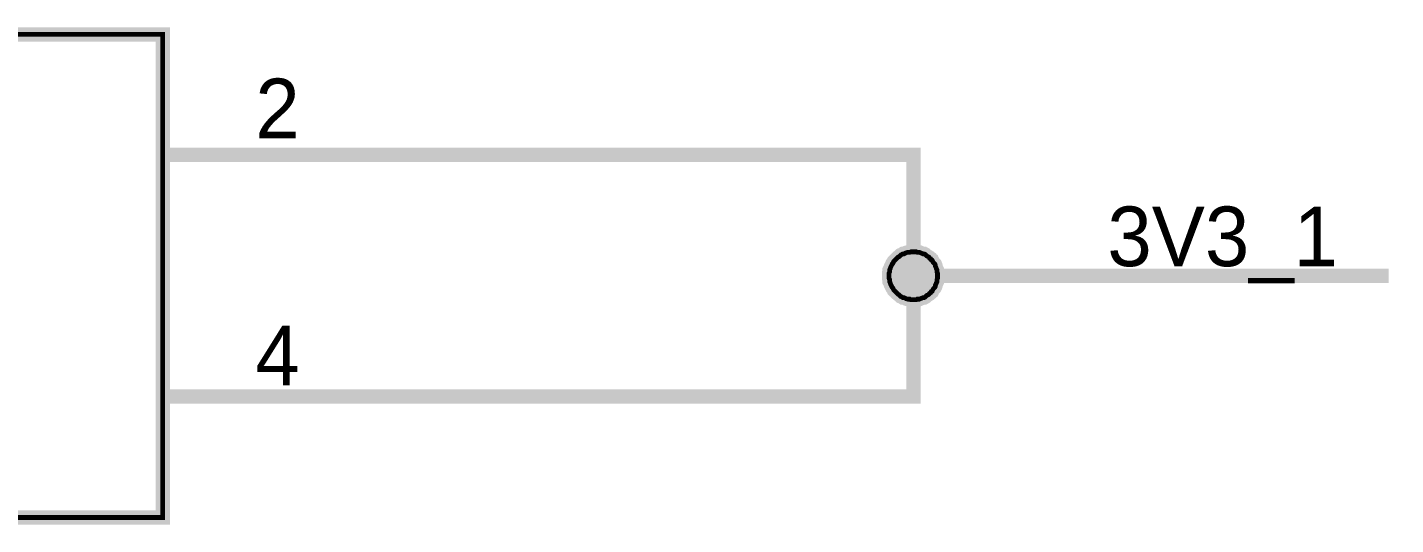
# Model space of a CAD drawing. Header units: millimetres. Extents: x 0 to 13.8, y 0 to 11.8.
# Drawn here: x 2.81 to 3.943, y 9.833 to 10.245 of the extents above; entities that cross this region are included whole.
import ezdxf

# ---------------------------------------------------------------- set-up
doc = ezdxf.new("R2010")
doc.units = ezdxf.units.MM
doc.header["$MEASUREMENT"] = 0
doc.layers.add('Sheet', color=255, linetype='Continuous')

msp = doc.modelspace()

# ---------------------------------------------------------------- linework, layer by layer
at = {"layer": 'Sheet'}
for points, const_width in [([(2.0717, 10.239), (2.9219, 10.239), (2.9219, 9.839), (2.0717, 9.839), (2.0717, 10.239)], 0.0118), ([(2.0717, 10.239), (2.0717, 9.839), (2.9219, 9.839), (2.9219, 10.239), (2.0717, 10.239), (2.0717, 10.239)], 0.0039)]:
    msp.add_lwpolyline(points, close=True, dxfattribs=dict(at, const_width=const_width))
for points, const_width in [([(2.9219, 10.1393), (3.2217, 10.1393)], 0.0118), ([(3.2217, 10.1393), (3.5437, 10.1393), (3.5437, 10.0392), (3.5437, 9.9391), (3.2217, 9.9391)], 0.0118), ([(3.5234, 10.0392), (3.5234, 10.0401), (3.5234, 10.0414), (3.5238, 10.0423), (3.5238, 10.0432), (3.5238, 10.044), (3.5243, 10.0449), (3.5247, 10.0462), (3.5251, 10.0471), (3.5256, 10.048), (3.526, 10.0489), (3.5265, 10.0493), (3.5269, 10.0502), (3.5273, 10.0511), (3.5282, 10.052), (3.5287, 10.0524), (3.5295, 10.0533), (3.53, 10.0537), (3.5309, 10.0546), (3.5318, 10.0551), (3.5322, 10.0555), (3.5331, 10.0564), (3.534, 10.0568), (3.5348, 10.0573), (3.5357, 10.0573), (3.5366, 10.0577), (3.5375, 10.0582), (3.5388, 10.0586), (3.5397, 10.0586), (3.5406, 10.0586), (3.5415, 10.059), (3.5428, 10.059), (3.5437, 10.059)], 0.0118), ([(3.5234, 10.0392), (3.5234, 10.0401), (3.5234, 10.0414), (3.5238, 10.0423), (3.5238, 10.0432), (3.5238, 10.044), (3.5243, 10.0449), (3.5247, 10.0462), (3.5251, 10.0471), (3.5256, 10.048), (3.526, 10.0489), (3.5265, 10.0493), (3.5269, 10.0502), (3.5273, 10.0511), (3.5282, 10.052), (3.5287, 10.0524), (3.5295, 10.0533), (3.53, 10.0537), (3.5309, 10.0546), (3.5318, 10.0551), (3.5322, 10.0555), (3.5331, 10.0564), (3.534, 10.0568), (3.5348, 10.0573), (3.5357, 10.0573), (3.5366, 10.0577), (3.5375, 10.0582), (3.5388, 10.0586), (3.5397, 10.0586), (3.5406, 10.0586), (3.5415, 10.059), (3.5428, 10.059), (3.5437, 10.059)], 0.0118), ([(3.5234, 10.0392), (3.5234, 10.0401), (3.5234, 10.0414), (3.5238, 10.0423), (3.5238, 10.0432), (3.5238, 10.044), (3.5243, 10.0449), (3.5247, 10.0462), (3.5251, 10.0471), (3.5256, 10.048), (3.526, 10.0489), (3.5265, 10.0493), (3.5269, 10.0502), (3.5273, 10.0511), (3.5282, 10.052), (3.5287, 10.0524), (3.5295, 10.0533), (3.53, 10.0537), (3.5309, 10.0546), (3.5318, 10.0551), (3.5322, 10.0555), (3.5331, 10.0564), (3.534, 10.0568), (3.5348, 10.0573), (3.5357, 10.0573), (3.5366, 10.0577), (3.5375, 10.0582), (3.5388, 10.0586), (3.5397, 10.0586), (3.5406, 10.0586), (3.5415, 10.059), (3.5428, 10.059), (3.5437, 10.059)], 0.0118), ([(3.5234, 10.0392), (3.5234, 10.0401), (3.5234, 10.0414), (3.5238, 10.0423), (3.5238, 10.0432), (3.5238, 10.044), (3.5243, 10.0449), (3.5247, 10.0462), (3.5251, 10.0471), (3.5256, 10.048), (3.526, 10.0489), (3.5265, 10.0493), (3.5269, 10.0502), (3.5273, 10.0511), (3.5282, 10.052), (3.5287, 10.0524), (3.5295, 10.0533), (3.53, 10.0537), (3.5309, 10.0546), (3.5318, 10.0551), (3.5322, 10.0555), (3.5331, 10.0564), (3.534, 10.0568), (3.5348, 10.0573), (3.5357, 10.0573), (3.5366, 10.0577), (3.5375, 10.0582), (3.5388, 10.0586), (3.5397, 10.0586), (3.5406, 10.0586), (3.5415, 10.059), (3.5428, 10.059), (3.5437, 10.059)], 0.0118), ([(3.5437, 10.059), (3.5437, 10.059)], 0.0118), ([(3.5437, 10.059), (3.5445, 10.059), (3.5459, 10.059), (3.5467, 10.0586), (3.5476, 10.0586), (3.5485, 10.0586), (3.5494, 10.0582), (3.5507, 10.0577), (3.5516, 10.0573), (3.5525, 10.0573), (3.5534, 10.0568), (3.5538, 10.0564), (3.5547, 10.0555), (3.5556, 10.0551), (3.5564, 10.0546), (3.5569, 10.0537), (3.5578, 10.0533), (3.5582, 10.0524), (3.5591, 10.052), (3.5595, 10.0511), (3.56, 10.0502), (3.5609, 10.0493), (3.5613, 10.0489), (3.5617, 10.048), (3.5617, 10.0471), (3.5622, 10.0462), (3.5626, 10.0449), (3.5631, 10.044), (3.5631, 10.0432), (3.5631, 10.0423), (3.5635, 10.0414), (3.5635, 10.0401), (3.5635, 10.0392)], 0.0118), ([(3.5437, 10.059), (3.5437, 10.059)], 0.0118), ([(3.5437, 10.059), (3.5445, 10.059), (3.5459, 10.059), (3.5467, 10.0586), (3.5476, 10.0586), (3.5485, 10.0586), (3.5494, 10.0582), (3.5507, 10.0577), (3.5516, 10.0573), (3.5525, 10.0573), (3.5534, 10.0568), (3.5538, 10.0564), (3.5547, 10.0555), (3.5556, 10.0551), (3.5564, 10.0546), (3.5569, 10.0537), (3.5578, 10.0533), (3.5582, 10.0524), (3.5591, 10.052), (3.5595, 10.0511), (3.56, 10.0502), (3.5609, 10.0493), (3.5613, 10.0489), (3.5617, 10.048), (3.5617, 10.0471), (3.5622, 10.0462), (3.5626, 10.0449), (3.5631, 10.044), (3.5631, 10.0432), (3.5631, 10.0423), (3.5635, 10.0414), (3.5635, 10.0401), (3.5635, 10.0392)], 0.0118), ([(3.5437, 10.059), (3.5437, 10.059)], 0.0118), ([(3.5437, 10.059), (3.5445, 10.059), (3.5459, 10.059), (3.5467, 10.0586), (3.5476, 10.0586), (3.5485, 10.0586), (3.5494, 10.0582), (3.5507, 10.0577), (3.5516, 10.0573), (3.5525, 10.0573), (3.5534, 10.0568), (3.5538, 10.0564), (3.5547, 10.0555), (3.5556, 10.0551), (3.5564, 10.0546), (3.5569, 10.0537), (3.5578, 10.0533), (3.5582, 10.0524), (3.5591, 10.052), (3.5595, 10.0511), (3.56, 10.0502), (3.5609, 10.0493), (3.5613, 10.0489), (3.5617, 10.048), (3.5617, 10.0471), (3.5622, 10.0462), (3.5626, 10.0449), (3.5631, 10.044), (3.5631, 10.0432), (3.5631, 10.0423), (3.5635, 10.0414), (3.5635, 10.0401), (3.5635, 10.0392)], 0.0118), ([(3.5437, 10.059), (3.5437, 10.059)], 0.0118), ([(3.5437, 10.059), (3.5445, 10.059), (3.5459, 10.059), (3.5467, 10.0586), (3.5476, 10.0586), (3.5485, 10.0586), (3.5494, 10.0582), (3.5507, 10.0577), (3.5516, 10.0573), (3.5525, 10.0573), (3.5534, 10.0568), (3.5538, 10.0564), (3.5547, 10.0555), (3.5556, 10.0551), (3.5564, 10.0546), (3.5569, 10.0537), (3.5578, 10.0533), (3.5582, 10.0524), (3.5591, 10.052), (3.5595, 10.0511), (3.56, 10.0502), (3.5609, 10.0493), (3.5613, 10.0489), (3.5617, 10.048), (3.5617, 10.0471), (3.5622, 10.0462), (3.5626, 10.0449), (3.5631, 10.044), (3.5631, 10.0432), (3.5631, 10.0423), (3.5635, 10.0414), (3.5635, 10.0401), (3.5635, 10.0392)], 0.0118), ([(3.5234, 10.0392), (3.5234, 10.0401), (3.5234, 10.0414), (3.5238, 10.0423), (3.5238, 10.0432), (3.5238, 10.044), (3.5243, 10.0449), (3.5247, 10.0462), (3.5251, 10.0471), (3.5256, 10.048), (3.526, 10.0489), (3.5265, 10.0493), (3.5269, 10.0502), (3.5273, 10.0511), (3.5282, 10.052), (3.5287, 10.0524), (3.5295, 10.0533), (3.53, 10.0537), (3.5309, 10.0546), (3.5318, 10.0551), (3.5322, 10.0555), (3.5331, 10.0564), (3.534, 10.0568), (3.5348, 10.0573), (3.5357, 10.0573), (3.5366, 10.0577), (3.5375, 10.0582), (3.5388, 10.0586), (3.5397, 10.0586), (3.5406, 10.0586), (3.5415, 10.059), (3.5428, 10.059), (3.5437, 10.059)], 0.0039), ([(3.5234, 10.0392), (3.5234, 10.0401), (3.5234, 10.0414), (3.5238, 10.0423), (3.5238, 10.0432), (3.5238, 10.044), (3.5243, 10.0449), (3.5247, 10.0462), (3.5251, 10.0471), (3.5256, 10.048), (3.526, 10.0489), (3.5265, 10.0493), (3.5269, 10.0502), (3.5273, 10.0511), (3.5282, 10.052), (3.5287, 10.0524), (3.5295, 10.0533), (3.53, 10.0537), (3.5309, 10.0546), (3.5318, 10.0551), (3.5322, 10.0555), (3.5331, 10.0564), (3.534, 10.0568), (3.5348, 10.0573), (3.5357, 10.0573), (3.5366, 10.0577), (3.5375, 10.0582), (3.5388, 10.0586), (3.5397, 10.0586), (3.5406, 10.0586), (3.5415, 10.059), (3.5428, 10.059), (3.5437, 10.059)], 0.0039), ([(3.5234, 10.0392), (3.5234, 10.0401), (3.5234, 10.0414), (3.5238, 10.0423), (3.5238, 10.0432), (3.5238, 10.044), (3.5243, 10.0449), (3.5247, 10.0462), (3.5251, 10.0471), (3.5256, 10.048), (3.526, 10.0489), (3.5265, 10.0493), (3.5269, 10.0502), (3.5273, 10.0511), (3.5282, 10.052), (3.5287, 10.0524), (3.5295, 10.0533), (3.53, 10.0537), (3.5309, 10.0546), (3.5318, 10.0551), (3.5322, 10.0555), (3.5331, 10.0564), (3.534, 10.0568), (3.5348, 10.0573), (3.5357, 10.0573), (3.5366, 10.0577), (3.5375, 10.0582), (3.5388, 10.0586), (3.5397, 10.0586), (3.5406, 10.0586), (3.5415, 10.059), (3.5428, 10.059), (3.5437, 10.059)], 0.0039), ([(3.5234, 10.0392), (3.5234, 10.0401), (3.5234, 10.0414), (3.5238, 10.0423), (3.5238, 10.0432), (3.5238, 10.044), (3.5243, 10.0449), (3.5247, 10.0462), (3.5251, 10.0471), (3.5256, 10.048), (3.526, 10.0489), (3.5265, 10.0493), (3.5269, 10.0502), (3.5273, 10.0511), (3.5282, 10.052), (3.5287, 10.0524), (3.5295, 10.0533), (3.53, 10.0537), (3.5309, 10.0546), (3.5318, 10.0551), (3.5322, 10.0555), (3.5331, 10.0564), (3.534, 10.0568), (3.5348, 10.0573), (3.5357, 10.0573), (3.5366, 10.0577), (3.5375, 10.0582), (3.5388, 10.0586), (3.5397, 10.0586), (3.5406, 10.0586), (3.5415, 10.059), (3.5428, 10.059), (3.5437, 10.059)], 0.0039), ([(3.5437, 10.059), (3.5437, 10.059)], 0.0039), ([(3.5437, 10.059), (3.5445, 10.059), (3.5459, 10.059), (3.5467, 10.0586), (3.5476, 10.0586), (3.5485, 10.0586), (3.5494, 10.0582), (3.5507, 10.0577), (3.5516, 10.0573), (3.5525, 10.0573), (3.5534, 10.0568), (3.5538, 10.0564), (3.5547, 10.0555), (3.5556, 10.0551), (3.5564, 10.0546), (3.5569, 10.0537), (3.5578, 10.0533), (3.5582, 10.0524), (3.5591, 10.052), (3.5595, 10.0511), (3.56, 10.0502), (3.5609, 10.0493), (3.5613, 10.0489), (3.5617, 10.048), (3.5617, 10.0471), (3.5622, 10.0462), (3.5626, 10.0449), (3.5631, 10.044), (3.5631, 10.0432), (3.5631, 10.0423), (3.5635, 10.0414), (3.5635, 10.0401), (3.5635, 10.0392)], 0.0039), ([(3.5437, 10.059), (3.5437, 10.059)], 0.0039), ([(3.5437, 10.059), (3.5445, 10.059), (3.5459, 10.059), (3.5467, 10.0586), (3.5476, 10.0586), (3.5485, 10.0586), (3.5494, 10.0582), (3.5507, 10.0577), (3.5516, 10.0573), (3.5525, 10.0573), (3.5534, 10.0568), (3.5538, 10.0564), (3.5547, 10.0555), (3.5556, 10.0551), (3.5564, 10.0546), (3.5569, 10.0537), (3.5578, 10.0533), (3.5582, 10.0524), (3.5591, 10.052), (3.5595, 10.0511), (3.56, 10.0502), (3.5609, 10.0493), (3.5613, 10.0489), (3.5617, 10.048), (3.5617, 10.0471), (3.5622, 10.0462), (3.5626, 10.0449), (3.5631, 10.044), (3.5631, 10.0432), (3.5631, 10.0423), (3.5635, 10.0414), (3.5635, 10.0401), (3.5635, 10.0392)], 0.0039), ([(3.5437, 10.059), (3.5437, 10.059)], 0.0039), ([(3.5437, 10.059), (3.5445, 10.059), (3.5459, 10.059), (3.5467, 10.0586), (3.5476, 10.0586), (3.5485, 10.0586), (3.5494, 10.0582), (3.5507, 10.0577), (3.5516, 10.0573), (3.5525, 10.0573), (3.5534, 10.0568), (3.5538, 10.0564), (3.5547, 10.0555), (3.5556, 10.0551), (3.5564, 10.0546), (3.5569, 10.0537), (3.5578, 10.0533), (3.5582, 10.0524), (3.5591, 10.052), (3.5595, 10.0511), (3.56, 10.0502), (3.5609, 10.0493), (3.5613, 10.0489), (3.5617, 10.048), (3.5617, 10.0471), (3.5622, 10.0462), (3.5626, 10.0449), (3.5631, 10.044), (3.5631, 10.0432), (3.5631, 10.0423), (3.5635, 10.0414), (3.5635, 10.0401), (3.5635, 10.0392)], 0.0039), ([(3.5437, 10.059), (3.5437, 10.059)], 0.0039), ([(3.5437, 10.059), (3.5445, 10.059), (3.5459, 10.059), (3.5467, 10.0586), (3.5476, 10.0586), (3.5485, 10.0586), (3.5494, 10.0582), (3.5507, 10.0577), (3.5516, 10.0573), (3.5525, 10.0573), (3.5534, 10.0568), (3.5538, 10.0564), (3.5547, 10.0555), (3.5556, 10.0551), (3.5564, 10.0546), (3.5569, 10.0537), (3.5578, 10.0533), (3.5582, 10.0524), (3.5591, 10.052), (3.5595, 10.0511), (3.56, 10.0502), (3.5609, 10.0493), (3.5613, 10.0489), (3.5617, 10.048), (3.5617, 10.0471), (3.5622, 10.0462), (3.5626, 10.0449), (3.5631, 10.044), (3.5631, 10.0432), (3.5631, 10.0423), (3.5635, 10.0414), (3.5635, 10.0401), (3.5635, 10.0392)], 0.0039), ([(3.5437, 10.0193), (3.5428, 10.0193), (3.5415, 10.0193), (3.5406, 10.0198), (3.5397, 10.0198), (3.5388, 10.0198), (3.5375, 10.0202), (3.5366, 10.0207), (3.5357, 10.0211), (3.5348, 10.0211), (3.534, 10.0216), (3.5331, 10.022), (3.5322, 10.0229), (3.5318, 10.0233), (3.5309, 10.0238), (3.53, 10.0246), (3.5295, 10.0251), (3.5287, 10.026), (3.5282, 10.0264), (3.5273, 10.0273), (3.5269, 10.0282), (3.5265, 10.0291), (3.526, 10.0295), (3.5256, 10.0304), (3.5251, 10.0313), (3.5247, 10.0321), (3.5243, 10.0335), (3.5238, 10.0343), (3.5238, 10.0352), (3.5238, 10.0361), (3.5234, 10.037), (3.5234, 10.0383), (3.5234, 10.0392)], 0.0118), ([(3.5234, 10.0392), (3.5234, 10.0392)], 0.0118), ([(3.5437, 10.0193), (3.5428, 10.0193), (3.5415, 10.0193), (3.5406, 10.0198), (3.5397, 10.0198), (3.5388, 10.0198), (3.5375, 10.0202), (3.5366, 10.0207), (3.5357, 10.0211), (3.5348, 10.0211), (3.534, 10.0216), (3.5331, 10.022), (3.5322, 10.0229), (3.5318, 10.0233), (3.5309, 10.0238), (3.53, 10.0246), (3.5295, 10.0251), (3.5287, 10.026), (3.5282, 10.0264), (3.5273, 10.0273), (3.5269, 10.0282), (3.5265, 10.0291), (3.526, 10.0295), (3.5256, 10.0304), (3.5251, 10.0313), (3.5247, 10.0321), (3.5243, 10.0335), (3.5238, 10.0343), (3.5238, 10.0352), (3.5238, 10.0361), (3.5234, 10.037), (3.5234, 10.0383), (3.5234, 10.0392)], 0.0118), ([(3.5234, 10.0392), (3.5234, 10.0392)], 0.0118), ([(3.5437, 10.0193), (3.5428, 10.0193), (3.5415, 10.0193), (3.5406, 10.0198), (3.5397, 10.0198), (3.5388, 10.0198), (3.5375, 10.0202), (3.5366, 10.0207), (3.5357, 10.0211), (3.5348, 10.0211), (3.534, 10.0216), (3.5331, 10.022), (3.5322, 10.0229), (3.5318, 10.0233), (3.5309, 10.0238), (3.53, 10.0246), (3.5295, 10.0251), (3.5287, 10.026), (3.5282, 10.0264), (3.5273, 10.0273), (3.5269, 10.0282), (3.5265, 10.0291), (3.526, 10.0295), (3.5256, 10.0304), (3.5251, 10.0313), (3.5247, 10.0321), (3.5243, 10.0335), (3.5238, 10.0343), (3.5238, 10.0352), (3.5238, 10.0361), (3.5234, 10.037), (3.5234, 10.0383), (3.5234, 10.0392)], 0.0118), ([(3.5234, 10.0392), (3.5234, 10.0392)], 0.0118), ([(3.5437, 10.0193), (3.5428, 10.0193), (3.5415, 10.0193), (3.5406, 10.0198), (3.5397, 10.0198), (3.5388, 10.0198), (3.5375, 10.0202), (3.5366, 10.0207), (3.5357, 10.0211), (3.5348, 10.0211), (3.534, 10.0216), (3.5331, 10.022), (3.5322, 10.0229), (3.5318, 10.0233), (3.5309, 10.0238), (3.53, 10.0246), (3.5295, 10.0251), (3.5287, 10.026), (3.5282, 10.0264), (3.5273, 10.0273), (3.5269, 10.0282), (3.5265, 10.0291), (3.526, 10.0295), (3.5256, 10.0304), (3.5251, 10.0313), (3.5247, 10.0321), (3.5243, 10.0335), (3.5238, 10.0343), (3.5238, 10.0352), (3.5238, 10.0361), (3.5234, 10.037), (3.5234, 10.0383), (3.5234, 10.0392)], 0.0118), ([(3.5234, 10.0392), (3.5234, 10.0392)], 0.0118), ([(3.5437, 10.0193), (3.5428, 10.0193), (3.5415, 10.0193), (3.5406, 10.0198), (3.5397, 10.0198), (3.5388, 10.0198), (3.5375, 10.0202), (3.5366, 10.0207), (3.5357, 10.0211), (3.5348, 10.0211), (3.534, 10.0216), (3.5331, 10.022), (3.5322, 10.0229), (3.5318, 10.0233), (3.5309, 10.0238), (3.53, 10.0246), (3.5295, 10.0251), (3.5287, 10.026), (3.5282, 10.0264), (3.5273, 10.0273), (3.5269, 10.0282), (3.5265, 10.0291), (3.526, 10.0295), (3.5256, 10.0304), (3.5251, 10.0313), (3.5247, 10.0321), (3.5243, 10.0335), (3.5238, 10.0343), (3.5238, 10.0352), (3.5238, 10.0361), (3.5234, 10.037), (3.5234, 10.0383), (3.5234, 10.0392)], 0.0039), ([(3.5234, 10.0392), (3.5234, 10.0392)], 0.0039), ([(3.5437, 10.0193), (3.5428, 10.0193), (3.5415, 10.0193), (3.5406, 10.0198), (3.5397, 10.0198), (3.5388, 10.0198), (3.5375, 10.0202), (3.5366, 10.0207), (3.5357, 10.0211), (3.5348, 10.0211), (3.534, 10.0216), (3.5331, 10.022), (3.5322, 10.0229), (3.5318, 10.0233), (3.5309, 10.0238), (3.53, 10.0246), (3.5295, 10.0251), (3.5287, 10.026), (3.5282, 10.0264), (3.5273, 10.0273), (3.5269, 10.0282), (3.5265, 10.0291), (3.526, 10.0295), (3.5256, 10.0304), (3.5251, 10.0313), (3.5247, 10.0321), (3.5243, 10.0335), (3.5238, 10.0343), (3.5238, 10.0352), (3.5238, 10.0361), (3.5234, 10.037), (3.5234, 10.0383), (3.5234, 10.0392)], 0.0039), ([(3.5234, 10.0392), (3.5234, 10.0392)], 0.0039), ([(3.5437, 10.0193), (3.5428, 10.0193), (3.5415, 10.0193), (3.5406, 10.0198), (3.5397, 10.0198), (3.5388, 10.0198), (3.5375, 10.0202), (3.5366, 10.0207), (3.5357, 10.0211), (3.5348, 10.0211), (3.534, 10.0216), (3.5331, 10.022), (3.5322, 10.0229), (3.5318, 10.0233), (3.5309, 10.0238), (3.53, 10.0246), (3.5295, 10.0251), (3.5287, 10.026), (3.5282, 10.0264), (3.5273, 10.0273), (3.5269, 10.0282), (3.5265, 10.0291), (3.526, 10.0295), (3.5256, 10.0304), (3.5251, 10.0313), (3.5247, 10.0321), (3.5243, 10.0335), (3.5238, 10.0343), (3.5238, 10.0352), (3.5238, 10.0361), (3.5234, 10.037), (3.5234, 10.0383), (3.5234, 10.0392)], 0.0039), ([(3.5234, 10.0392), (3.5234, 10.0392)], 0.0039), ([(3.5437, 10.0193), (3.5428, 10.0193), (3.5415, 10.0193), (3.5406, 10.0198), (3.5397, 10.0198), (3.5388, 10.0198), (3.5375, 10.0202), (3.5366, 10.0207), (3.5357, 10.0211), (3.5348, 10.0211), (3.534, 10.0216), (3.5331, 10.022), (3.5322, 10.0229), (3.5318, 10.0233), (3.5309, 10.0238), (3.53, 10.0246), (3.5295, 10.0251), (3.5287, 10.026), (3.5282, 10.0264), (3.5273, 10.0273), (3.5269, 10.0282), (3.5265, 10.0291), (3.526, 10.0295), (3.5256, 10.0304), (3.5251, 10.0313), (3.5247, 10.0321), (3.5243, 10.0335), (3.5238, 10.0343), (3.5238, 10.0352), (3.5238, 10.0361), (3.5234, 10.037), (3.5234, 10.0383), (3.5234, 10.0392)], 0.0039), ([(3.5234, 10.0392), (3.5234, 10.0392)], 0.0039), ([(3.5437, 10.0392), (3.937, 10.0392)], 0.0118), ([(3.5635, 10.0392), (3.5635, 10.0383), (3.5635, 10.037), (3.5631, 10.0361), (3.5631, 10.0352), (3.5631, 10.0343), (3.5626, 10.0335), (3.5622, 10.0321), (3.5617, 10.0313), (3.5617, 10.0304), (3.5613, 10.0295), (3.5609, 10.0291), (3.56, 10.0282), (3.5595, 10.0273), (3.5591, 10.0264), (3.5582, 10.026), (3.5578, 10.0251), (3.5569, 10.0246), (3.5564, 10.0238), (3.5556, 10.0233), (3.5547, 10.0229), (3.5538, 10.022), (3.5534, 10.0216), (3.5525, 10.0211), (3.5516, 10.0211), (3.5507, 10.0207), (3.5494, 10.0202), (3.5485, 10.0198), (3.5476, 10.0198), (3.5467, 10.0198), (3.5459, 10.0193), (3.5445, 10.0193), (3.5437, 10.0193)], 0.0118), ([(3.5635, 10.0392), (3.5635, 10.0383), (3.5635, 10.037), (3.5631, 10.0361), (3.5631, 10.0352), (3.5631, 10.0343), (3.5626, 10.0335), (3.5622, 10.0321), (3.5617, 10.0313), (3.5617, 10.0304), (3.5613, 10.0295), (3.5609, 10.0291), (3.56, 10.0282), (3.5595, 10.0273), (3.5591, 10.0264), (3.5582, 10.026), (3.5578, 10.0251), (3.5569, 10.0246), (3.5564, 10.0238), (3.5556, 10.0233), (3.5547, 10.0229), (3.5538, 10.022), (3.5534, 10.0216), (3.5525, 10.0211), (3.5516, 10.0211), (3.5507, 10.0207), (3.5494, 10.0202), (3.5485, 10.0198), (3.5476, 10.0198), (3.5467, 10.0198), (3.5459, 10.0193), (3.5445, 10.0193), (3.5437, 10.0193)], 0.0118), ([(3.5635, 10.0392), (3.5635, 10.0383), (3.5635, 10.037), (3.5631, 10.0361), (3.5631, 10.0352), (3.5631, 10.0343), (3.5626, 10.0335), (3.5622, 10.0321), (3.5617, 10.0313), (3.5617, 10.0304), (3.5613, 10.0295), (3.5609, 10.0291), (3.56, 10.0282), (3.5595, 10.0273), (3.5591, 10.0264), (3.5582, 10.026), (3.5578, 10.0251), (3.5569, 10.0246), (3.5564, 10.0238), (3.5556, 10.0233), (3.5547, 10.0229), (3.5538, 10.022), (3.5534, 10.0216), (3.5525, 10.0211), (3.5516, 10.0211), (3.5507, 10.0207), (3.5494, 10.0202), (3.5485, 10.0198), (3.5476, 10.0198), (3.5467, 10.0198), (3.5459, 10.0193), (3.5445, 10.0193), (3.5437, 10.0193)], 0.0118), ([(3.5635, 10.0392), (3.5635, 10.0383), (3.5635, 10.037), (3.5631, 10.0361), (3.5631, 10.0352), (3.5631, 10.0343), (3.5626, 10.0335), (3.5622, 10.0321), (3.5617, 10.0313), (3.5617, 10.0304), (3.5613, 10.0295), (3.5609, 10.0291), (3.56, 10.0282), (3.5595, 10.0273), (3.5591, 10.0264), (3.5582, 10.026), (3.5578, 10.0251), (3.5569, 10.0246), (3.5564, 10.0238), (3.5556, 10.0233), (3.5547, 10.0229), (3.5538, 10.022), (3.5534, 10.0216), (3.5525, 10.0211), (3.5516, 10.0211), (3.5507, 10.0207), (3.5494, 10.0202), (3.5485, 10.0198), (3.5476, 10.0198), (3.5467, 10.0198), (3.5459, 10.0193), (3.5445, 10.0193), (3.5437, 10.0193)], 0.0118), ([(3.5635, 10.0392), (3.5635, 10.0383), (3.5635, 10.037), (3.5631, 10.0361), (3.5631, 10.0352), (3.5631, 10.0343), (3.5626, 10.0335), (3.5622, 10.0321), (3.5617, 10.0313), (3.5617, 10.0304), (3.5613, 10.0295), (3.5609, 10.0291), (3.56, 10.0282), (3.5595, 10.0273), (3.5591, 10.0264), (3.5582, 10.026), (3.5578, 10.0251), (3.5569, 10.0246), (3.5564, 10.0238), (3.5556, 10.0233), (3.5547, 10.0229), (3.5538, 10.022), (3.5534, 10.0216), (3.5525, 10.0211), (3.5516, 10.0211), (3.5507, 10.0207), (3.5494, 10.0202), (3.5485, 10.0198), (3.5476, 10.0198), (3.5467, 10.0198), (3.5459, 10.0193), (3.5445, 10.0193), (3.5437, 10.0193)], 0.0039), ([(3.5635, 10.0392), (3.5635, 10.0383), (3.5635, 10.037), (3.5631, 10.0361), (3.5631, 10.0352), (3.5631, 10.0343), (3.5626, 10.0335), (3.5622, 10.0321), (3.5617, 10.0313), (3.5617, 10.0304), (3.5613, 10.0295), (3.5609, 10.0291), (3.56, 10.0282), (3.5595, 10.0273), (3.5591, 10.0264), (3.5582, 10.026), (3.5578, 10.0251), (3.5569, 10.0246), (3.5564, 10.0238), (3.5556, 10.0233), (3.5547, 10.0229), (3.5538, 10.022), (3.5534, 10.0216), (3.5525, 10.0211), (3.5516, 10.0211), (3.5507, 10.0207), (3.5494, 10.0202), (3.5485, 10.0198), (3.5476, 10.0198), (3.5467, 10.0198), (3.5459, 10.0193), (3.5445, 10.0193), (3.5437, 10.0193)], 0.0039), ([(3.5635, 10.0392), (3.5635, 10.0383), (3.5635, 10.037), (3.5631, 10.0361), (3.5631, 10.0352), (3.5631, 10.0343), (3.5626, 10.0335), (3.5622, 10.0321), (3.5617, 10.0313), (3.5617, 10.0304), (3.5613, 10.0295), (3.5609, 10.0291), (3.56, 10.0282), (3.5595, 10.0273), (3.5591, 10.0264), (3.5582, 10.026), (3.5578, 10.0251), (3.5569, 10.0246), (3.5564, 10.0238), (3.5556, 10.0233), (3.5547, 10.0229), (3.5538, 10.022), (3.5534, 10.0216), (3.5525, 10.0211), (3.5516, 10.0211), (3.5507, 10.0207), (3.5494, 10.0202), (3.5485, 10.0198), (3.5476, 10.0198), (3.5467, 10.0198), (3.5459, 10.0193), (3.5445, 10.0193), (3.5437, 10.0193)], 0.0039), ([(3.5635, 10.0392), (3.5635, 10.0383), (3.5635, 10.037), (3.5631, 10.0361), (3.5631, 10.0352), (3.5631, 10.0343), (3.5626, 10.0335), (3.5622, 10.0321), (3.5617, 10.0313), (3.5617, 10.0304), (3.5613, 10.0295), (3.5609, 10.0291), (3.56, 10.0282), (3.5595, 10.0273), (3.5591, 10.0264), (3.5582, 10.026), (3.5578, 10.0251), (3.5569, 10.0246), (3.5564, 10.0238), (3.5556, 10.0233), (3.5547, 10.0229), (3.5538, 10.022), (3.5534, 10.0216), (3.5525, 10.0211), (3.5516, 10.0211), (3.5507, 10.0207), (3.5494, 10.0202), (3.5485, 10.0198), (3.5476, 10.0198), (3.5467, 10.0198), (3.5459, 10.0193), (3.5445, 10.0193), (3.5437, 10.0193)], 0.0039), ([(3.5635, 10.0392), (3.5635, 10.0392), (3.5635, 10.0392), (3.5635, 10.0392), (3.5635, 10.0392), (3.5635, 10.0392), (3.5635, 10.0392), (3.5635, 10.0392), (3.5635, 10.0392), (3.5635, 10.0392), (3.5635, 10.0392), (3.5635, 10.0392), (3.5635, 10.0392), (3.5635, 10.0392), (3.5635, 10.0392), (3.5635, 10.0392), (3.5635, 10.0392), (3.5635, 10.0392), (3.5635, 10.0392), (3.5635, 10.0392), (3.5635, 10.0392), (3.5635, 10.0392), (3.5635, 10.0392), (3.5635, 10.0392), (3.5635, 10.0392), (3.5635, 10.0392), (3.5635, 10.0392), (3.5635, 10.0392), (3.5635, 10.0392), (3.5635, 10.0392), (3.5635, 10.0392), (3.5635, 10.0392), (3.5635, 10.0392)], 0.0118), ([(3.5635, 10.0392), (3.5635, 10.0392)], 0.0118), ([(3.5635, 10.0392), (3.5635, 10.0392), (3.5635, 10.0392), (3.5635, 10.0392), (3.5635, 10.0392), (3.5635, 10.0392), (3.5635, 10.0392), (3.5635, 10.0392), (3.5635, 10.0392), (3.5635, 10.0392), (3.5635, 10.0392), (3.5635, 10.0392), (3.5635, 10.0392), (3.5635, 10.0392), (3.5635, 10.0392), (3.5635, 10.0392), (3.5635, 10.0392), (3.5635, 10.0392), (3.5635, 10.0392), (3.5635, 10.0392), (3.5635, 10.0392), (3.5635, 10.0392), (3.5635, 10.0392), (3.5635, 10.0392), (3.5635, 10.0392), (3.5635, 10.0392), (3.5635, 10.0392), (3.5635, 10.0392), (3.5635, 10.0392), (3.5635, 10.0392), (3.5635, 10.0392), (3.5635, 10.0392), (3.5635, 10.0392)], 0.0118), ([(3.5635, 10.0392), (3.5635, 10.0392)], 0.0118), ([(3.5635, 10.0392), (3.5635, 10.0392), (3.5635, 10.0392), (3.5635, 10.0392), (3.5635, 10.0392), (3.5635, 10.0392), (3.5635, 10.0392), (3.5635, 10.0392), (3.5635, 10.0392), (3.5635, 10.0392), (3.5635, 10.0392), (3.5635, 10.0392), (3.5635, 10.0392), (3.5635, 10.0392), (3.5635, 10.0392), (3.5635, 10.0392), (3.5635, 10.0392), (3.5635, 10.0392), (3.5635, 10.0392), (3.5635, 10.0392), (3.5635, 10.0392), (3.5635, 10.0392), (3.5635, 10.0392), (3.5635, 10.0392), (3.5635, 10.0392), (3.5635, 10.0392), (3.5635, 10.0392), (3.5635, 10.0392), (3.5635, 10.0392), (3.5635, 10.0392), (3.5635, 10.0392), (3.5635, 10.0392), (3.5635, 10.0392)], 0.0118), ([(3.5635, 10.0392), (3.5635, 10.0392)], 0.0118), ([(3.5635, 10.0392), (3.5635, 10.0392), (3.5635, 10.0392), (3.5635, 10.0392), (3.5635, 10.0392), (3.5635, 10.0392), (3.5635, 10.0392), (3.5635, 10.0392), (3.5635, 10.0392), (3.5635, 10.0392), (3.5635, 10.0392), (3.5635, 10.0392), (3.5635, 10.0392), (3.5635, 10.0392), (3.5635, 10.0392), (3.5635, 10.0392), (3.5635, 10.0392), (3.5635, 10.0392), (3.5635, 10.0392), (3.5635, 10.0392), (3.5635, 10.0392), (3.5635, 10.0392), (3.5635, 10.0392), (3.5635, 10.0392), (3.5635, 10.0392), (3.5635, 10.0392), (3.5635, 10.0392), (3.5635, 10.0392), (3.5635, 10.0392), (3.5635, 10.0392), (3.5635, 10.0392), (3.5635, 10.0392), (3.5635, 10.0392)], 0.0118), ([(3.5635, 10.0392), (3.5635, 10.0392)], 0.0118), ([(3.5635, 10.0392), (3.5635, 10.0392), (3.5635, 10.0392), (3.5635, 10.0392), (3.5635, 10.0392), (3.5635, 10.0392), (3.5635, 10.0392), (3.5635, 10.0392), (3.5635, 10.0392), (3.5635, 10.0392), (3.5635, 10.0392), (3.5635, 10.0392), (3.5635, 10.0392), (3.5635, 10.0392), (3.5635, 10.0392), (3.5635, 10.0392), (3.5635, 10.0392), (3.5635, 10.0392), (3.5635, 10.0392), (3.5635, 10.0392), (3.5635, 10.0392), (3.5635, 10.0392), (3.5635, 10.0392), (3.5635, 10.0392), (3.5635, 10.0392), (3.5635, 10.0392), (3.5635, 10.0392), (3.5635, 10.0392), (3.5635, 10.0392), (3.5635, 10.0392), (3.5635, 10.0392), (3.5635, 10.0392), (3.5635, 10.0392)], 0.0039), ([(3.5635, 10.0392), (3.5635, 10.0392)], 0.0039), ([(3.5635, 10.0392), (3.5635, 10.0392), (3.5635, 10.0392), (3.5635, 10.0392), (3.5635, 10.0392), (3.5635, 10.0392), (3.5635, 10.0392), (3.5635, 10.0392), (3.5635, 10.0392), (3.5635, 10.0392), (3.5635, 10.0392), (3.5635, 10.0392), (3.5635, 10.0392), (3.5635, 10.0392), (3.5635, 10.0392), (3.5635, 10.0392), (3.5635, 10.0392), (3.5635, 10.0392), (3.5635, 10.0392), (3.5635, 10.0392), (3.5635, 10.0392), (3.5635, 10.0392), (3.5635, 10.0392), (3.5635, 10.0392), (3.5635, 10.0392), (3.5635, 10.0392), (3.5635, 10.0392), (3.5635, 10.0392), (3.5635, 10.0392), (3.5635, 10.0392), (3.5635, 10.0392), (3.5635, 10.0392), (3.5635, 10.0392)], 0.0039), ([(3.5635, 10.0392), (3.5635, 10.0392)], 0.0039), ([(3.5635, 10.0392), (3.5635, 10.0392), (3.5635, 10.0392), (3.5635, 10.0392), (3.5635, 10.0392), (3.5635, 10.0392), (3.5635, 10.0392), (3.5635, 10.0392), (3.5635, 10.0392), (3.5635, 10.0392), (3.5635, 10.0392), (3.5635, 10.0392), (3.5635, 10.0392), (3.5635, 10.0392), (3.5635, 10.0392), (3.5635, 10.0392), (3.5635, 10.0392), (3.5635, 10.0392), (3.5635, 10.0392), (3.5635, 10.0392), (3.5635, 10.0392), (3.5635, 10.0392), (3.5635, 10.0392), (3.5635, 10.0392), (3.5635, 10.0392), (3.5635, 10.0392), (3.5635, 10.0392), (3.5635, 10.0392), (3.5635, 10.0392), (3.5635, 10.0392), (3.5635, 10.0392), (3.5635, 10.0392), (3.5635, 10.0392)], 0.0039), ([(3.5635, 10.0392), (3.5635, 10.0392)], 0.0039), ([(3.5635, 10.0392), (3.5635, 10.0392), (3.5635, 10.0392), (3.5635, 10.0392), (3.5635, 10.0392), (3.5635, 10.0392), (3.5635, 10.0392), (3.5635, 10.0392), (3.5635, 10.0392), (3.5635, 10.0392), (3.5635, 10.0392), (3.5635, 10.0392), (3.5635, 10.0392), (3.5635, 10.0392), (3.5635, 10.0392), (3.5635, 10.0392), (3.5635, 10.0392), (3.5635, 10.0392), (3.5635, 10.0392), (3.5635, 10.0392), (3.5635, 10.0392), (3.5635, 10.0392), (3.5635, 10.0392), (3.5635, 10.0392), (3.5635, 10.0392), (3.5635, 10.0392), (3.5635, 10.0392), (3.5635, 10.0392), (3.5635, 10.0392), (3.5635, 10.0392), (3.5635, 10.0392), (3.5635, 10.0392), (3.5635, 10.0392)], 0.0039), ([(3.5635, 10.0392), (3.5635, 10.0392)], 0.0039), ([(2.9219, 9.9391), (3.2217, 9.9391)], 0.0118)]:
    msp.add_lwpolyline(points, dxfattribs=dict(at, const_width=const_width))
at = {"layer": 'Sheet', "const_width": 0.02}
msp.add_lwpolyline([(3.5333, 10.0394, 1), (3.5533, 10.0394, 1)], format="xyb", close=True, dxfattribs=at)

# ---------------------------------------------------------------- texts
at = {"layer": 'Sheet'}
for s, height, p in [('2', 0.0494, (2.9986, 10.153)), ('3V3_1', 0.04939, (3.7042, 10.0471)), ('4', 0.0494, (2.9986, 9.9484))]:
    msp.add_text(s, height=height, dxfattribs=at).set_placement(p)

doc.saveas('drawing.dxf')
